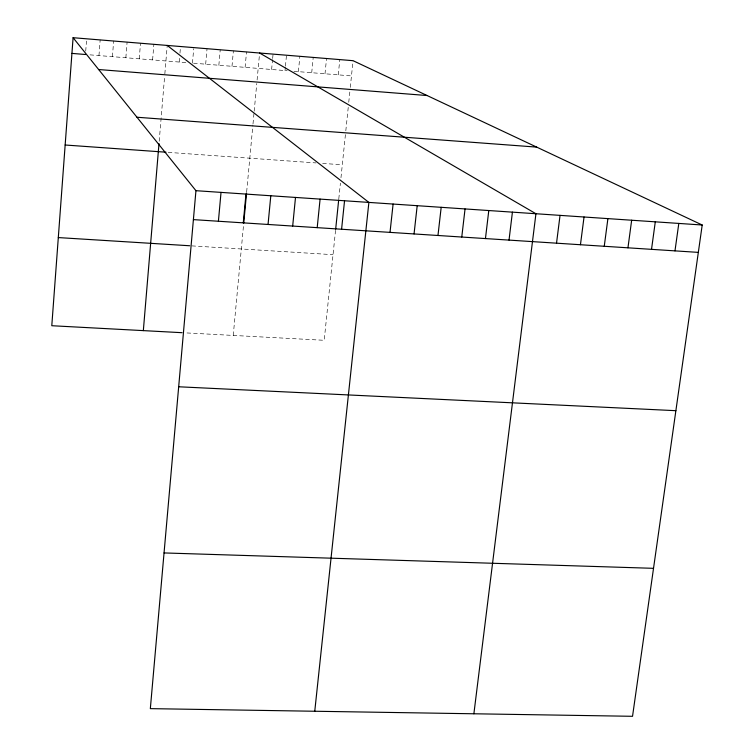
<?xml version="1.0" encoding="UTF-8"?>
<svg xmlns="http://www.w3.org/2000/svg" width="754" height="754" viewBox="0 0 754 754"><rect width="100%" height="100%" fill="white"/><g stroke="black" fill="none" stroke-linecap="round" stroke-linejoin="round"><path stroke-width="0.57" stroke-dasharray="3.77 2.83" d="M85.72 51.131L86.474 41.055M98.963 55.579L100.169 39.924M112.421 56.663L113.647 41.027M125.852 57.747L127.096 42.139M139.245 58.821L140.508 43.232M152.6 59.905L153.882 44.335M159.198 141.281L164.645 76.211M164.843 73.864L167.218 45.428M179.207 62.045L179.584 57.606M179.961 53.176L180.526 46.522M192.458 63.11L193.703 48.718M205.672 64.175L207.03 48.699M218.849 65.24L220.234 49.783M231.996 66.295L233.391 50.867M245.107 67.351L246.52 51.941M233.24 335.436L243.721 223.212M246.652 191.893L252.892 125.004M253.005 123.854L253.966 113.515M254.183 111.206L256.775 83.487M257.095 80.009L259.621 53.016M271.619 69.491L272.552 59.613M272.656 58.51L273.071 54.118M285.021 70.565L285.332 67.285M285.436 66.182L286.492 55.221M298.386 71.649L299.875 56.324M311.713 72.723L313.221 57.417M325.002 73.788L326.539 58.51M338.254 74.853L339.809 59.604M335.549 230.338L324.201 340.299L184.4 332.816M338.8 198.849L340.422 183.128M340.968 177.746L345.7 131.95M345.813 130.81L348.405 105.73M348.753 102.299L349.941 90.848M350.29 87.407L353.051 60.688M191.865 245.889L333.032 254.682M168.199 152.365L316.049 162.93M322.627 163.401L342.307 164.806M89.962 54.854L186.935 62.667M193.552 63.204L287.246 70.744M293.928 71.291L351.477 75.918"/><path stroke-width="1.13" d="M73.091 37.7L195.946 190.687L150.338 708.637L632.54 716.3L702.21 225.012L353.051 60.688L73.091 37.7L51.79 325.719L182.063 332.693M143.335 330.62L159 143.58M218.406 221.242L221.026 192.383M243.288 222.854L245.974 194.08M243.721 223.212L246.549 192.977M268.047 224.466L270.799 195.757M292.684 226.059L295.502 197.435M317.198 227.651L320.092 199.103M335.671 229.169L338.678 200.017M341.59 229.235L344.55 200.762M314.757 711.248L368.885 202.411L167.218 45.428M390.016 232.373L393.098 204.051M414.05 233.938L417.198 205.682M437.97 235.493L441.184 207.312M461.768 237.039L465.048 208.933M485.453 238.575L488.79 210.545M509.025 240.102L512.418 212.147M473.88 713.784L535.934 213.74L259.621 53.016M556.527 243.184L560.043 215.371M580.448 244.739L584.039 217.001M604.256 246.285L607.903 218.622M627.95 247.821L631.654 220.234M651.522 249.348L655.292 221.836M674.981 250.875L678.807 223.429M164.052 552.936L653.52 568.327M178.679 386.774L675.876 410.685M58.312 237.576L189.706 245.757M193.401 219.621L698.327 252.383M195.946 190.687L702.21 225.012M65.155 145.004L166.012 152.204M136.964 117.238L536.659 147.105M71.932 53.402L85.466 54.495M98.651 69.528L427.075 95.532"/></g></svg>
